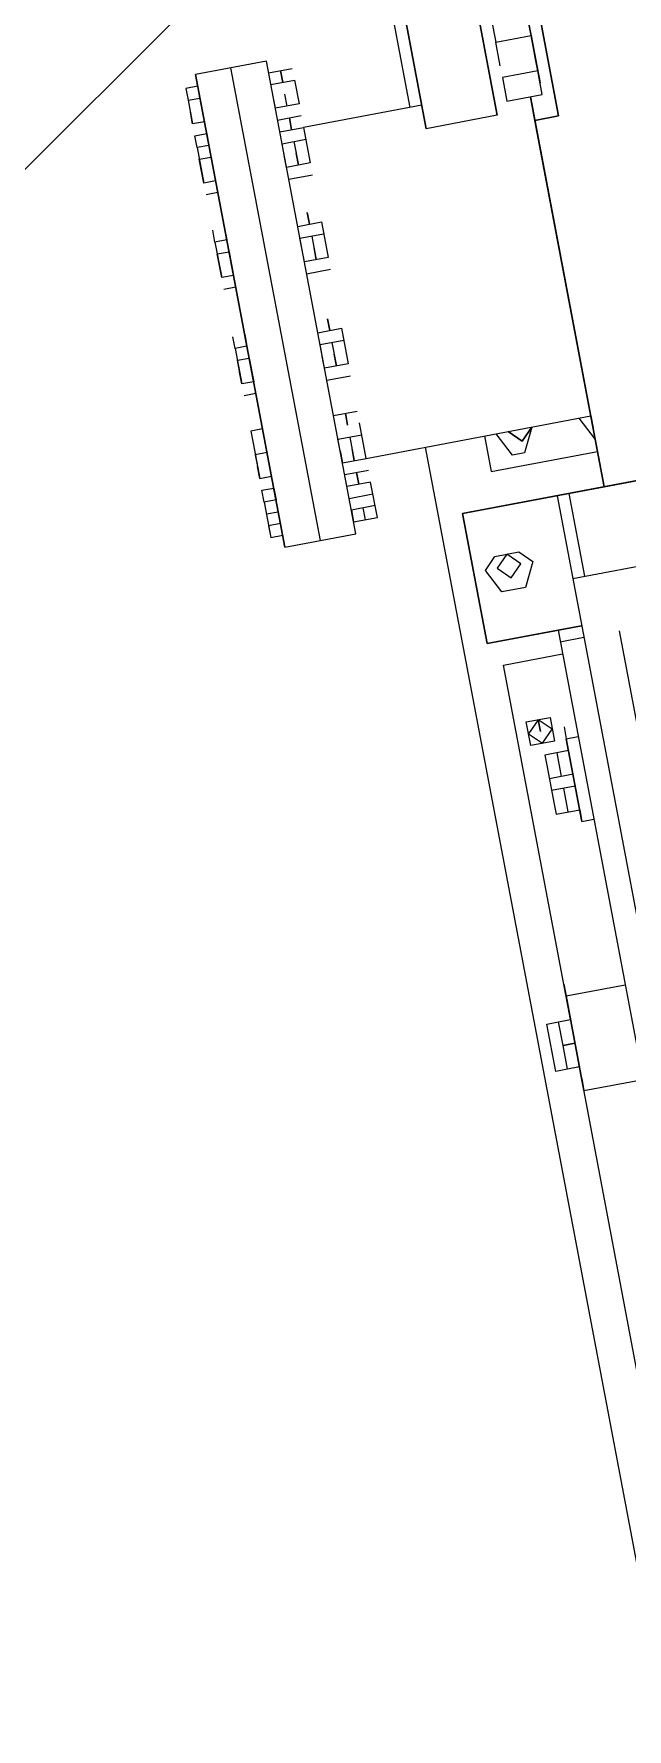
# Model space of a CAD drawing. Extents: x 407440 to 411585, y 6041728 to 6045069.
# Drawn here: x 410419.14 to 410421.97, y 6044260.38 to 6044268.47 of the extents above; entities that cross this region are included whole.
import ezdxf

# ---------------------------------------------------------------- set-up
doc = ezdxf.new("R2010")
doc.units = 0
doc.header["$LTSCALE"] = 5
doc.linetypes.add('foc-TIELINE', pattern=[1.875, 1.25, -0.625])
for name, color, linetype in [('P-BUFFER-PURPLE', 187, 'foc-TIELINE'), ('P-PROPOSED-EXISTING-H', 59, 'Continuous'), ('T-TIE', 201, 'foc-TIELINE')]:
    doc.layers.add(name, color=color, linetype=linetype)

# ---------------------------------------------------------------- blocks, each defined once
blk = doc.blocks.new('P-RIG-877')
at = {"layer": 'T-TIE', "linetype": 'ByBlock', "lineweight": 18}
for points in [[(0.1263, -12.4566), (0.1263, -12.4681), (0.1263, -12.491), (0.1148, -12.491), (0.1148, -13.2717), (0.1148, -13.134), (-0.2411, -13.134), (-0.2411, -13.111), (-0.2411, -13.134), (-0.2641, -13.134), (0.1148, -13.134), (0.1148, -12.6403), (0.1033, -12.6403)], [(0.1952, -13.1799), (0.1952, -12.4681), (0.1952, -12.4566), (0.2296, -12.4566), (0.2296, -12.4681)], [(-0.2411, -12.6632), (-0.2411, -12.6747), (-0.3444, -12.6747), (-0.3444, -13.111), (-0.2411, -13.111), (-0.3444, -13.111), (-0.3444, -13.1225), (-0.3444, -13.134), (-0.3559, -13.134), (-0.3674, -13.134)], [(-0.2985, -13.1569), (-0.3215, -13.1569), (-0.3215, -13.1225), (-0.3444, -13.1225), (-0.3444, -13.1569), (-0.3215, -13.1569)], [(-0.2985, -13.1225), (-0.287, -13.1225), (-0.2985, -13.1225), (-0.3215, -13.1225), (-0.3329, -13.1225), (-0.2755, -13.1225)], [(-0.3215, -13.1225), (-0.287, -13.1225), (-0.3215, -13.1225)], [(0.0344, -13.3751), (0.0459, -13.3751), (0.0459, -13.3521), (0.0459, -13.134), (0.0574, -13.134)], [(0.0459, -13.2373), (0.0804, -13.2373), (0.0804, -13.134)], [(0.0459, -13.134), (0.0459, -13.134)], [(0.0689, -13.134), (0.0459, -13.1454)], [(0.0459, -13.134), (0.0459, -13.134)], [(0.9759, -13.1454), (0.2526, -13.1454)], [(-0.8496, -13.1684), (-0.8266, -13.1684), (-0.6774, -13.2488), (-0.62, -13.2488), (-0.2755, -13.2488)], [(-0.62, -13.1684), (-0.2526, -13.1684), (-0.62, -13.1684)], [(-0.2526, -13.1684), (-0.2526, -13.2373), (-0.2641, -13.2373)], [(0.1148, -13.1684), (0.1952, -13.1684)], [(0.1148, -13.1799), (2.388, -13.1799)], [(0.2411, -13.1799), (0.2411, -13.2028), (1.0218, -13.2028), (1.0218, -13.1799), (1.0218, -13.2028)], [(0.2526, -13.1799), (0.2526, -13.2028)], [(0.0459, -13.2143), (0.0574, -13.2028), (0.0459, -13.1914), (0.0574, -13.2028), (0.0459, -13.2143), (0.0574, -13.2028), (0.0459, -13.1914), (0.0689, -13.2028), (0.0689, -13.2143), (0.0459, -13.2258)], [(0.6544, -13.2717), (0.6544, -13.2832), (0.6085, -13.2832), (0.6085, -13.2717), (0.6085, -13.2602), (0.2641, -13.2602), (0.2641, -13.2028)], [(0.3329, -13.2143), (0.3444, -13.2143), (0.3444, -13.2028)], [(0.3559, -13.2143), (0.3559, -13.2373), (0.3674, -13.2373), (0.4018, -13.2373), (0.4133, -13.2373), (0.4133, -13.2143), (0.4248, -13.2143), (0.4248, -13.2028)], [(0.574, -13.2602), (0.5855, -13.2602), (0.5855, -13.2028)], [(0.9988, -13.2028), (0.9988, -13.2602), (0.6544, -13.2602), (0.6544, -13.2717), (0.6314, -13.2717), (0.6314, -13.2602), (0.6314, -13.2717), (0.6085, -13.2717)], [(0.6659, -13.2602), (0.6774, -13.2602), (0.6774, -13.2028)], [(0.4248, -13.2143), (0.3444, -13.2143), (0.4248, -13.2143)], [(0.3789, -13.2143), (0.3789, -13.2373)], [(0.3903, -13.2143), (0.3903, -13.2373)], [(0.3559, -13.2258), (0.3789, -13.2258)], [(0.3903, -13.2258), (0.3903, -13.2258)], [(0.3903, -13.2258), (0.4133, -13.2258)], [(-0.2526, -13.2373), (-0.62, -13.2373), (-0.2526, -13.2373)], [(-0.2755, -13.2373), (-0.2755, -13.3521)], [(0.6774, -13.2602), (0.5855, -13.2602), (0.6774, -13.2602)], [(0.6314, -13.2717), (0.6314, -13.2717)], [(0.0459, -13.2947), (1.9862, -13.2947)], [(-0.3329, -13.3751), (-0.3329, -13.3521)], [(-0.3215, -13.3751), (-0.3215, -13.3521), (-0.2985, -13.3521), (-0.2985, -13.3751), (-0.31, -13.3751)], [(-0.2985, -13.3636), (-0.31, -13.3636)], [(-0.31, -13.3636), (-0.31, -13.3636)], [(-0.287, -13.3751), (-0.287, -13.3521)], [(-0.2755, -13.3751), (-0.2755, -13.3521), (-0.2411, -13.3521), (-0.2411, -13.3751), (-0.2526, -13.3751)], [(-0.2411, -13.3751), (-0.2641, -13.3751), (-0.2641, -13.3521)], [(-0.2641, -13.3636), (-0.2411, -13.3636), (-0.2526, -13.3636)], [(-0.2296, -13.3751), (-0.2296, -13.3521)], [(-0.1837, -13.3751), (-0.1837, -13.3521), (-0.1492, -13.3521), (-0.1492, -13.3751), (-0.1607, -13.3751)], [(-0.1492, -13.3751), (-0.1722, -13.3751), (-0.1722, -13.3521)], [(-0.1722, -13.3636), (-0.1492, -13.3636), (-0.1607, -13.3636)], [(-0.1378, -13.3751), (-0.1378, -13.3521)], [(-0.0804, -13.3751), (-0.0804, -13.3521), (-0.0459, -13.3521), (-0.0459, -13.3751), (-0.0574, -13.3751)], [(-0.0459, -13.3751), (-0.0689, -13.3751), (-0.0689, -13.3521)], [(-0.0689, -13.3636), (-0.0459, -13.3636), (-0.0574, -13.3636)], [(-0.0344, -13.3751), (-0.0344, -13.3521)], [(0, -13.3751), (0, -13.3521)], [(0.0459, -13.3521), (0.0115, -13.3521)], [(0.0459, -13.3751), (0.023, -13.3751), (0.023, -13.3521)], [(0.023, -13.3636), (0.0459, -13.3636), (0.0344, -13.3636)], [(0.0574, -13.3751), (0.0574, -13.3521)], [(0.0918, -13.3521), (0.0918, -13.3751), (0.1033, -13.3751), (0.1033, -13.3521), (0.0689, -13.3521), (0.0689, -13.3751)], [(0.0804, -13.3751), (0.0804, -13.3521)], [(0.0804, -13.3636), (0.0804, -13.3636)], [(0.1033, -13.3636), (0.0918, -13.3636)], [(0.1148, -13.4439), (0.1148, -13.3751), (-0.3444, -13.3751), (-0.3444, -13.4439), (0.1148, -13.4439), (-0.3444, -13.4439)], [(-0.31, -13.3751), (-0.31, -13.3751)], [(0.0804, -13.3751), (0.0804, -13.3751)], [(0.1148, -13.4095), (-0.3444, -13.4095)], [(-0.31, -13.4439), (-0.2985, -13.4439), (-0.2985, -13.4554), (-0.31, -13.4554)], [(-0.2755, -13.4554), (-0.2411, -13.4554), (-0.2641, -13.4554), (-0.2641, -13.4439), (-0.2411, -13.4439), (-0.2411, -13.4554), (-0.2526, -13.4554)], [(-0.2411, -13.4439), (-0.2526, -13.4439)], [(-0.2296, -13.4439), (-0.2296, -13.4554)], [(-0.1952, -13.4439), (-0.1837, -13.4439), (-0.1837, -13.4554), (-0.1952, -13.4554)], [(-0.1837, -13.4554), (-0.1492, -13.4554), (-0.1722, -13.4554), (-0.1722, -13.4439), (-0.1492, -13.4439), (-0.1492, -13.4554), (-0.1607, -13.4554)], [(-0.1492, -13.4439), (-0.1607, -13.4439)], [(-0.1378, -13.4439), (-0.1378, -13.4554)], [(-0.0918, -13.4439), (-0.0804, -13.4439), (-0.0804, -13.4554), (-0.0918, -13.4554)], [(-0.0804, -13.4554), (-0.0459, -13.4554), (-0.0689, -13.4554), (-0.0689, -13.4439), (-0.0459, -13.4439), (-0.0459, -13.4554), (-0.0574, -13.4554)], [(-0.0459, -13.4439), (-0.0574, -13.4439)], [(-0.0344, -13.4439), (-0.0344, -13.4554)], [(0.0115, -13.4439), (0, -13.4439), (0, -13.4554), (0.0115, -13.4554), (0.0459, -13.4554), (0.0459, -13.4439), (0.023, -13.4439), (0.023, -13.4554), (0.0459, -13.4554), (0.0344, -13.4554)], [(0.0459, -13.4439), (0.0344, -13.4439)], [(0.0804, -13.4554), (0.0804, -13.4439)], [(-0.3215, -13.4554), (-0.2985, -13.4554)], [(-0.31, -13.4554), (-0.31, -13.4554)], [(-0.31, -13.4554), (-0.31, -13.4554)], [(0.0689, -13.4554), (0.1033, -13.4554)], [(0.0804, -13.4554), (0.0804, -13.4554)], [(0.0804, -13.4554), (0.0804, -13.4554)]]:
    blk.add_lwpolyline(points, dxfattribs=at)
for points in [[(-0.2641, -13.1569), (-0.2641, -13.1225), (-0.287, -13.1225), (-0.287, -13.1569)], [(0.2411, -13.1799), (0.2411, -13.2028), (0.2411, -13.2717), (0.1148, -13.2717), (0.2411, -13.2717)], [(0.1952, -13.2488), (0.1722, -13.2602), (0.1607, -13.2488), (0.1607, -13.2258), (0.1722, -13.2143), (0.1952, -13.2258)], [(0.1607, -13.2373), (0.1722, -13.2488), (0.1837, -13.2373), (0.1722, -13.2258)], [(0.1607, -13.2373), (0.1722, -13.2488), (0.1837, -13.2373), (0.1722, -13.2258)], [(0.1607, -13.2373), (0.1722, -13.2488), (0.1837, -13.2373), (0.1722, -13.2258)], [(0.3444, -13.2488), (0.3215, -13.2488), (0.3215, -13.2258), (0.3444, -13.2258)], [(0.3215, -13.2373), (0.3329, -13.2488), (0.3444, -13.2373), (0.3329, -13.2258)], [(0.3215, -13.2373), (0.3329, -13.2373)], [(-0.3329, -13.3636), (-0.3215, -13.3636)], [(-0.287, -13.3636), (-0.2755, -13.3636)], [(-0.1952, -13.3636), (-0.1837, -13.3636)], [(-0.0918, -13.3636), (-0.0804, -13.3636)], [(0, -13.3636), (0.0115, -13.3636)], [(0.0574, -13.3636), (0.0689, -13.3636)], [(-0.3329, -13.4439), (-0.3329, -13.4554), (-0.3215, -13.4554), (-0.3215, -13.4439)], [(-0.287, -13.4554), (-0.287, -13.4439), (-0.2755, -13.4439), (-0.2755, -13.4554)], [(0.0574, -13.4554), (0.0574, -13.4439), (0.0689, -13.4439), (0.0689, -13.4554)], [(0.0918, -13.4439), (0.0918, -13.4554), (0.1033, -13.4554), (0.1033, -13.4439)]]:
    blk.add_lwpolyline(points, close=True, dxfattribs=at)

msp = doc.modelspace()

# ---------------------------------------------------------------- hatches: boundary and pattern name
at = {"layer": 'P-PROPOSED-EXISTING-H'}
h = msp.add_hatch(dxfattribs=at)
h.set_pattern_fill('ANSI31', color=256, scale=3.498392, style=0)
h.set_pattern_definition([(45, (-102.852, 2739.382), (-7.854113246, 7.854113246), [])])
edge = h.paths.add_edge_path()
edge.add_line((410849.5655, 6043843.7666), (410381.5806, 6043755.2579))
edge.add_line((410381.5806, 6043755.2579), (409934.7116, 6043670.7427))
edge.add_line((409934.7116, 6043670.7427), (409814.1057, 6044308.4396))
edge.add_line((409814.1057, 6044308.4396), (410263.9451, 6044377.3752))
edge.add_line((410263.9451, 6044377.3752), (410794.8504, 6044458.7336))
edge.add_line((410794.8504, 6044458.7336), (411169.2731, 6044565.4105))
edge.add_line((411169.2731, 6044565.4105), (411290.0016, 6043927.0651))
edge.add_line((411290.0016, 6043927.0651), (411039.0674, 6043879.6066))
edge.add_arc((410922.4027, 6043977.5543), 152.33, 241.435078, 319.984322, ccw=False)

# ---------------------------------------------------------------- linework, layer by layer
at = {"layer": 'P-BUFFER-PURPLE'}
msp.add_circle((410670.3161, 6044396.422, -0.1066), 250.4343, dxfattribs=at)

# ---------------------------------------------------------------- block references
at = {"layer": 'T-TIE', "linetype": 'ByBlock', "xscale": 4.999999999955019, "yscale": 4.999999999955019, "zscale": 4.999999999955019, "rotation": 280.7096999997605}
msp.add_blockref('P-RIG-877', (410486.2804, 6044279.077), dxfattribs=at)

doc.saveas('drawing.dxf')
